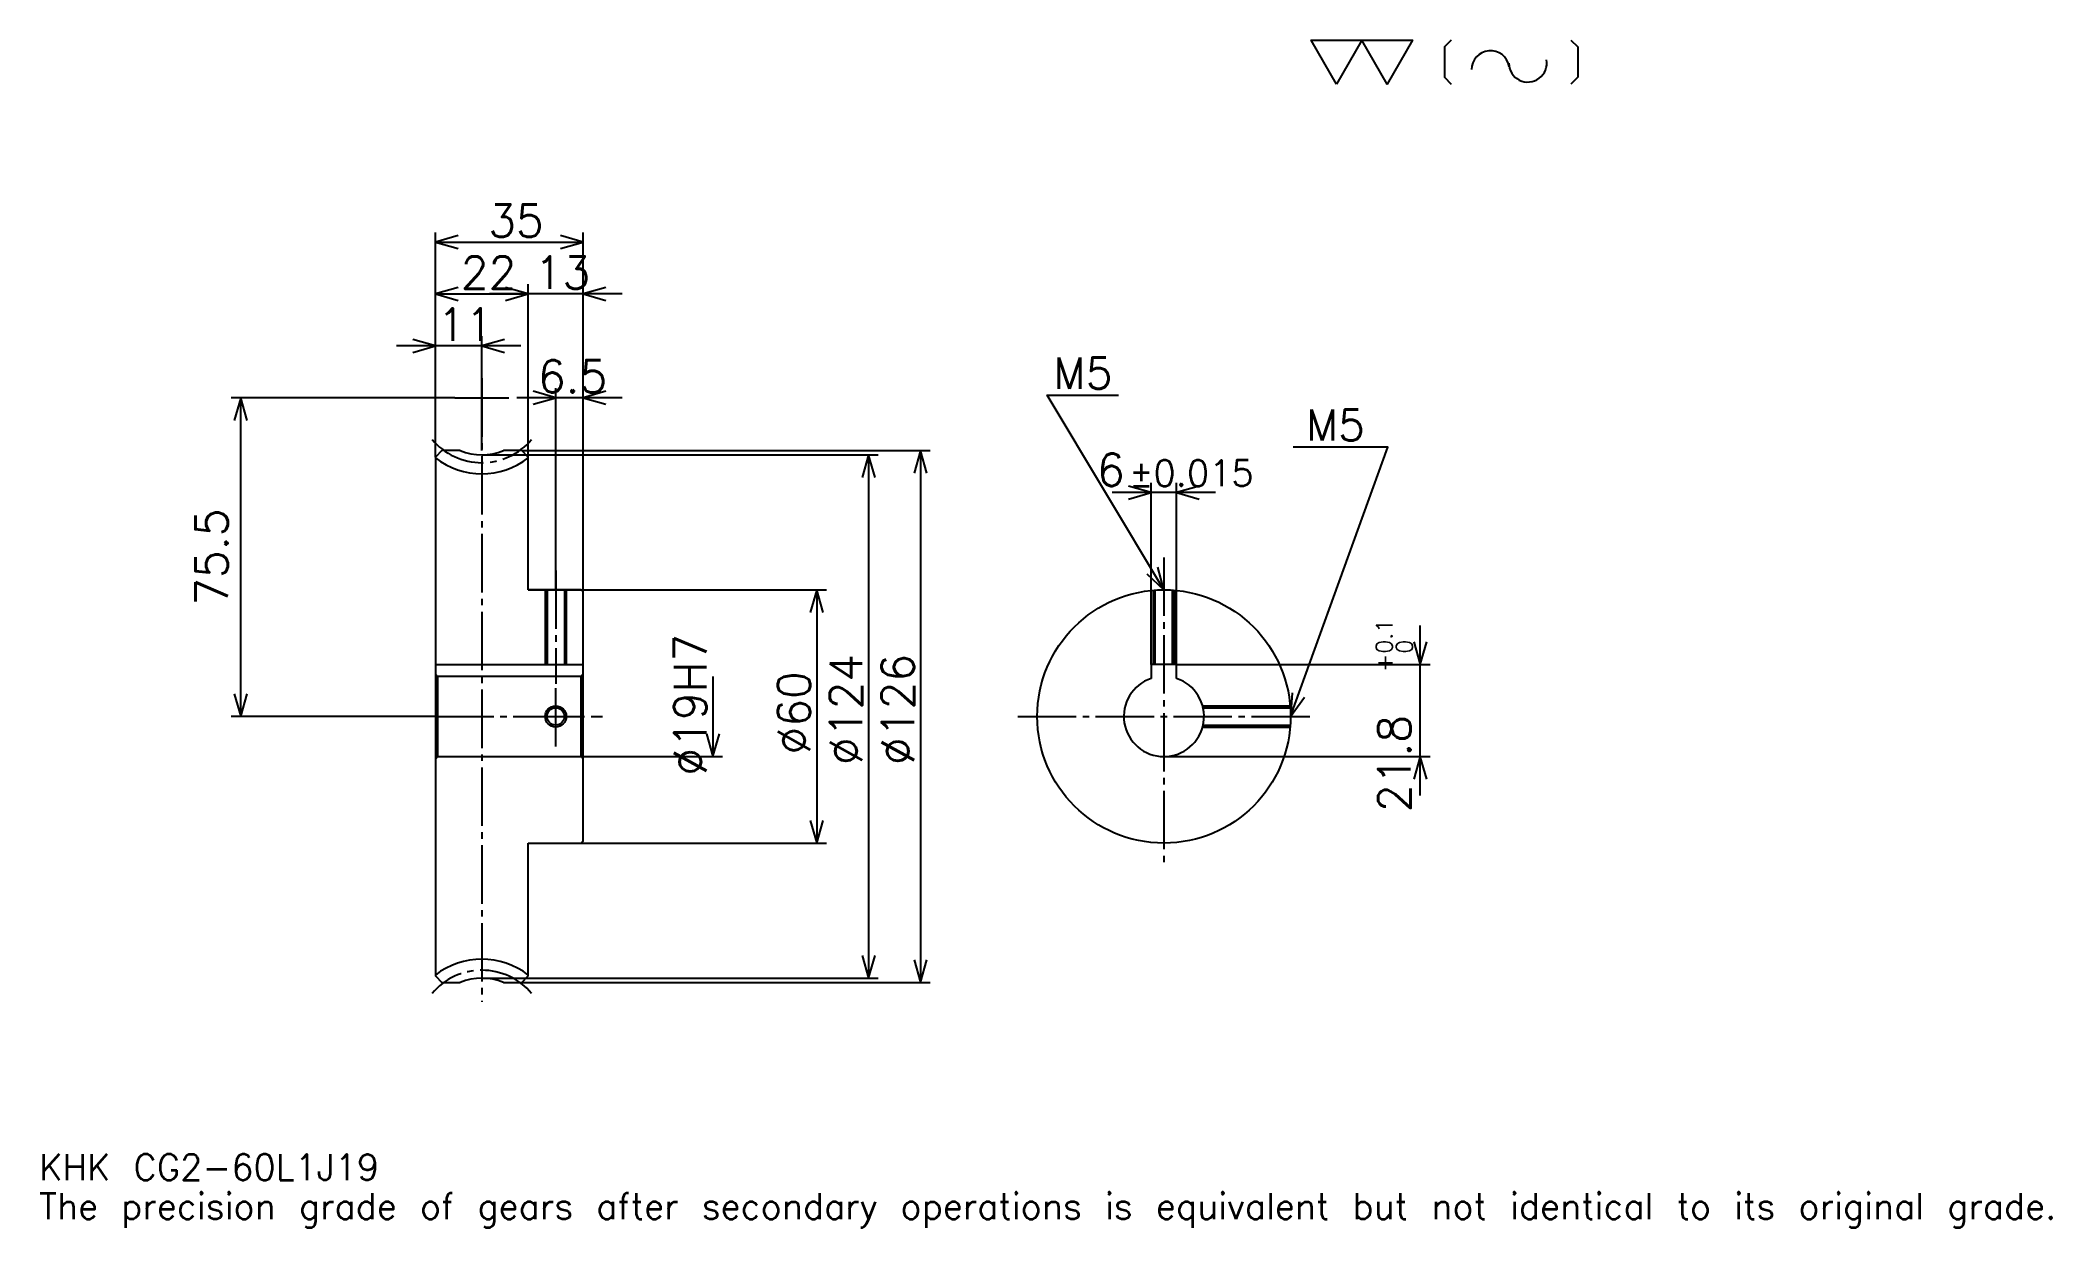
# Model space of a CAD drawing. Extents: x 16 to 492, y 6 to 287.
import ezdxf

# ---------------------------------------------------------------- set-up
doc = ezdxf.new("R2010")
doc.units = 0
doc.linetypes.add('DASHDOT', pattern=[18.439023, 13.829268, -1.536585, 1.536585, -1.536585])
doc.layers.get('0').update_dxf_attribs({"linetype": 'CONTINUOUS'})
doc.layers.add('DASHDOT', color=6, linetype='DASHDOT')
doc.styles.add('KANJI', font='TXT', dxfattribs={"bigfont": 'BIGFONT'})

msp = doc.modelspace()

# ---------------------------------------------------------------- linework, layer by layer
at = {"color": 5}
for p, q in [((109.231705, 189.768295), (109.231705, 241.451233)), ((109.231705, 239.146347), (144.231705, 239.146347)), ((144.231705, 189.768295), (144.231705, 241.451233)), ((131.231705, 189.768295), (131.231705, 229.158539)), ((109.231705, 226.853668), (131.231705, 226.853668)), ((153.451218, 226.853668), (122.012192, 226.853668)), ((129.451218, 214.560974), (100.012192, 214.560974)), ((120.231705, 189.768295), (120.231705, 216.865845)), ((113.841461, 202.268295), (60.829266, 202.268295)), ((63.134144, 126.768295), (63.134144, 202.268295)), ((153.451218, 202.268295), (128.512192, 202.268295)), ((137.731705, 189.768295), (137.731705, 204.573181)), ((109.231705, 188.231705), (109.231705, 189.768295)), ((120.231705, 188.768295), (144.231705, 188.768295)), ((129.695114, 189.768295), (144.231705, 189.768295)), ((131.231705, 188.231705), (131.231705, 189.768295)), ((137.731705, 156.768295), (137.731705, 189.768295)), ((137.731705, 156.768295), (137.731705, 189.768295)), ((144.231705, 189.768295), (226.439026, 189.768295)), ((144.231705, 156.268295), (144.231705, 189.768295)), ((144.231705, 188.768295), (214.146332, 188.768295)), ((211.841461, 188.768295), (211.841461, 64.768295)), ((224.13414, 189.768295), (224.13414, 63.768295)), ((278.792664, 139.068298), (278.792664, 182.121948)), ((284.792664, 139.068298), (284.792664, 182.121948)), ((294.012207, 179.817078), (269.573181, 179.817078)), ((131.231705, 156.768295), (144.231705, 156.768295)), ((144.231705, 156.768295), (201.853668, 156.768295)), ((199.548782, 156.768295), (199.548782, 96.768295)), ((342.524384, 108.048782), (342.524384, 148.287811)), ((284.792664, 139.068298), (344.829254, 139.068298)), ((174.963409, 136.268295), (174.963409, 117.268295)), ((109.231705, 126.768295), (60.829266, 126.768295)), ((144.231705, 117.268295), (177.26828, 117.268295)), ((281.792664, 117.268295), (344.829254, 117.268295)), ((131.231705, 96.768295), (144.231705, 96.768295)), ((144.231705, 96.768295), (201.853668, 96.768295)), ((120.231705, 64.768295), (144.231705, 64.768295)), ((129.695114, 63.768295), (144.231705, 63.768295)), ((144.231705, 64.768295), (214.146332, 64.768295)), ((144.231705, 63.768295), (226.439026, 63.768295))]:
    msp.add_line(p, q, dxfattribs=at)
at = {"color": 4}
for p, q in [((109.231705, 139.068298), (144.231705, 139.068298)), ((144.231705, 136.768295), (143.731705, 136.268295)), ((109.231705, 116.768295), (109.731705, 117.268295)), ((144.231705, 116.768295), (143.731705, 117.268295))]:
    msp.add_line(p, q, dxfattribs=at)
at = {"color": 7}
for points in [[(322.682922, 276.585358), (316.690247, 286.972687), (340.66098, 286.972687), (334.668274, 276.585358), (328.675598, 286.972687), (322.682922, 276.585358)], [(349.849762, 286.972687), (348.251709, 285.374634), (348.251709, 278.183411), (349.849762, 276.585358)], [(378.215118, 286.972687), (379.813171, 285.374634), (379.813171, 278.183411), (378.215118, 276.585358)]]:
    msp.add_lwpolyline(points, dxfattribs=at)
at = {"color": 5}
for points in [[(114.609756, 240.682922), (109.231705, 239.146347), (114.609756, 237.609772)], [(138.853653, 237.609772), (144.231705, 239.146347), (138.853653, 240.682922)], [(114.609756, 228.390244), (109.231705, 226.853668), (114.609756, 225.317078)], [(125.853653, 225.317078), (131.231705, 226.853668), (125.853653, 228.390244)], [(125.853653, 225.317078), (131.231705, 226.853668), (125.853653, 228.390244)], [(149.609756, 228.390244), (144.231705, 226.853668), (149.609756, 225.317078)], [(103.853653, 213.024384), (109.231705, 214.560974), (103.853653, 216.097565)], [(125.609756, 216.097565), (120.231705, 214.560974), (125.609756, 213.024384)], [(64.670731, 196.890244), (63.134144, 202.268295), (61.597557, 196.890244)], [(132.353653, 200.73172), (137.731705, 202.268295), (132.353653, 203.804871)], [(149.609756, 203.804871), (144.231705, 202.268295), (149.609756, 200.73172)], [(281.792664, 156.768295), (254.13414, 202.86586), (271.03656, 202.86586)], [(213.378052, 183.390244), (211.841461, 188.768295), (210.304871, 183.390244)], [(225.670715, 184.390244), (224.13414, 189.768295), (222.597565, 184.390244)], [(311.792664, 126.768295), (334.841461, 190.573181), (312.407318, 190.573181)], [(273.414612, 178.280487), (278.792664, 179.817078), (273.414612, 181.353668)], [(290.170715, 181.353668), (284.792664, 179.817078), (290.170715, 178.280487)], [(277.708069, 160.589371), (281.792664, 156.768295), (280.343323, 162.170502)], [(201.085358, 151.390244), (199.548782, 156.768295), (198.012207, 151.390244)], [(340.987793, 144.44635), (342.524384, 139.068298), (344.060974, 144.44635)], [(61.597557, 132.146347), (63.134144, 126.768295), (64.670731, 132.146347)], [(312.174683, 132.348495), (311.792664, 126.768295), (315.065063, 131.304382)], [(173.426819, 122.646347), (174.963409, 117.268295), (176.5, 122.646347)], [(344.060974, 111.890244), (342.524384, 117.268295), (340.987793, 111.890244)], [(198.012207, 102.146347), (199.548782, 96.768295), (201.085358, 102.146347)], [(210.304871, 70.146347), (211.841461, 64.768295), (213.378052, 70.146347)], [(222.597565, 69.146347), (224.13414, 63.768295), (225.670715, 69.146347)]]:
    msp.add_lwpolyline(points, dxfattribs=at)
at = {"color": 4}
for points in [[(115.132683, 189.768295), (110.768288, 189.768295), (109.231705, 188.231705), (109.231705, 116.768295)], [(131.231705, 156.768295), (131.231705, 188.231705), (129.695114, 189.768295), (125.330727, 189.768295)], [(131.231705, 96.768295), (143.731705, 96.768295), (144.231705, 97.268295), (144.231705, 156.268295), (143.731705, 156.768295), (131.231705, 156.768295)], [(135.231705, 156.768295), (135.231705, 139.068298)], [(135.666702, 156.768295), (135.666702, 139.068298)], [(139.796707, 156.768295), (139.796707, 139.068298)], [(140.231705, 156.768295), (140.231705, 139.068298)], [(279.292664, 139.068298), (279.292664, 156.66394)], [(279.727661, 139.068298), (279.727661, 156.697144)], [(283.857666, 139.068298), (283.857666, 156.697144)], [(284.292664, 139.068298), (284.292664, 156.66394)], [(284.792664, 135.782166), (284.792664, 139.068298), (278.792664, 139.068298), (278.792664, 135.782166)], [(109.231705, 136.768295), (109.731705, 136.268295), (109.731705, 117.268295), (143.731705, 117.268295), (143.731705, 136.268295), (109.731705, 136.268295)], [(290.957825, 129.268295), (311.688354, 129.268295)], [(291.065552, 128.833298), (311.721527, 128.833298)], [(290.957825, 124.268295), (311.688354, 124.268295)], [(291.065552, 124.703293), (311.721527, 124.703293)], [(109.231705, 116.768295), (109.231705, 65.304886), (110.768288, 63.768295), (115.132683, 63.768295)], [(125.330727, 63.768295), (129.695114, 63.768295), (131.231705, 65.304886), (131.231705, 96.768295)]]:
    msp.add_lwpolyline(points, dxfattribs=at)
for centre, radius in [((281.792664, 126.768295), 30), ((137.731705, 126.768295), 2.065)]:
    msp.add_circle(centre, radius, dxfattribs=at)
at = {"color": 7}
msp.add_circle((137.731705, 126.768295), 2.5, dxfattribs=at)
for centre, start, end in [((359.138397, 279.999786), 10, 180), ((367.990875, 281.560699), 180, 10)]:
    msp.add_arc(centre, 4.494512, start, end, dxfattribs=at)
at = {"color": 4}
for centre, radius, start, end in [((120.231705, 202.268295), 18, 232.33011338, 307.66988662), ((120.231705, 202.268295), 13.5, 247.80839416, 292.19160779), ((281.792664, 126.768295), 9.5, 108.40848033, 71.59151967), ((120.231705, 51.268295), 18, 52.33011338, 127.66988662), ((120.231705, 51.268295), 13.5, 67.80839221, 112.19160584)]:
    msp.add_arc(centre, radius, start, end, dxfattribs=at)
at = {"layer": 'DASHDOT', "color": 7}
for p, q in [((120.231705, 206.878052), (120.231705, 59.158539)), ((113.841461, 202.268295), (126.621948, 202.268295)), ((281.792664, 164.451218), (281.792664, 92.158539)), ((109.231705, 126.768295), (148.841461, 126.768295)), ((247.182922, 126.768295), (316.402435, 126.768295))]:
    msp.add_line(p, q, dxfattribs=at)
for points in [[(137.731705, 161.378052), (137.731705, 134.458542)], [(137.731705, 119.658539), (137.731705, 133.878052)], [(130.621948, 126.768295), (144.841461, 126.768295)]]:
    msp.add_lwpolyline(points, dxfattribs=at)
for centre, start, end in [((120.231705, 202.268295), 219.99999648, 320.00000352), ((120.231705, 51.268295), 39.99999648, 140.00000352)]:
    msp.add_arc(centre, 15.375, start, end, dxfattribs=at)

# ---------------------------------------------------------------- texts
at = {"color": 7, "style": 'KANJI'}
for s, height, p in [('35', 7.682927, (121.737801, 240.37561)), ('22', 7.682927, (115.237801, 228.082932)), ('13', 7.682927, (132.737808, 228.082932)), ('11', 7.682927, (109.737801, 215.790253)), ('6.5', 7.682927, (133.490845, 203.497559)), ('M5', 7.37561, (255.670731, 204.402435)), ('M5', 7.37561, (315.480469, 192.109756)), ('6', 7.682927, (265.933594, 181.353668)), ('%%p0.015', 6.146341, (273.538757, 181.353668)), ('KHK CG2-60L1J19', 6.146341, (15.365853, 16.902439)), ('The precision grade of gears after secondary operations is equivalent but not identical to its original grade.', 6.146341, (15.365853, 7.682927))]:
    msp.add_text(s, height=height, dxfattribs=at).set_placement(p)
for s, height, p in [('75.5', 7.682927, (60.060974, 152.993896)), ('0.1', 3.841463, (335.917053, 141.638702)), ('%%c19H7', 7.682927, (173.426819, 112.746956)), ('0', 3.841463, (340.680481, 141.638702)), ('%%c124', 7.682927, (210.304871, 115.243904)), ('%%c126', 7.682927, (222.597565, 115.243904)), ('+', 3.841463, (335.917053, 137.336273)), ('%%c60', 7.682927, (198.012207, 117.74086)), ('21.8', 7.682927, (340.219513, 104.081512))]:
    msp.add_text(s, height=height, rotation=90, dxfattribs=at).set_placement(p)

doc.saveas('drawing.dxf')
